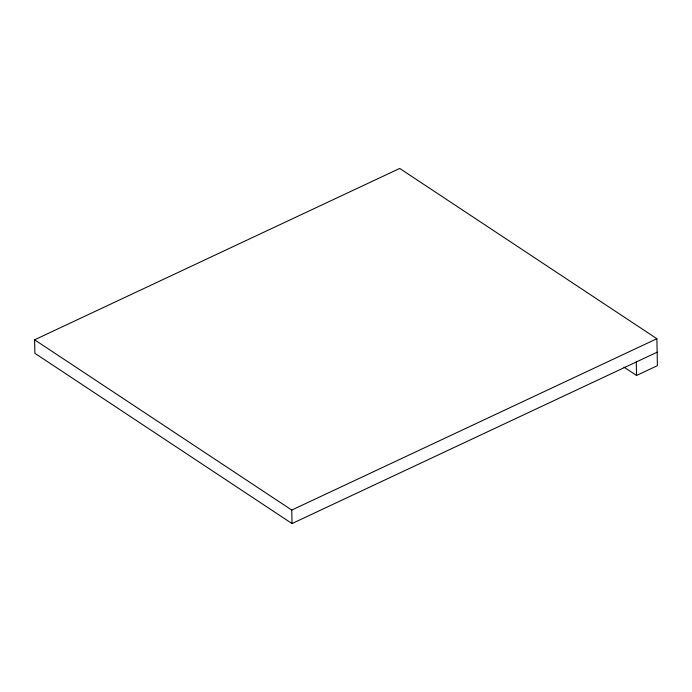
<?xml version="1.0" encoding="UTF-8"?>
<svg xmlns="http://www.w3.org/2000/svg" width="692" height="692" viewBox="0 0 692 692"><rect width="100%" height="100%" fill="white"/><g stroke="black" fill="none" stroke-linecap="round" stroke-linejoin="round"><path stroke-width="1.04" d="M657.141 352.193L292.024 523.559L34.859 353.283L34.6 339.807L399.716 168.441L656.881 338.717L657.4 365.67L636.536 375.462L623.95 367.132M34.6 339.807L291.764 510.073L656.881 338.717M636.277 361.985L636.536 375.462M291.764 510.073L292.024 523.559"/></g></svg>
